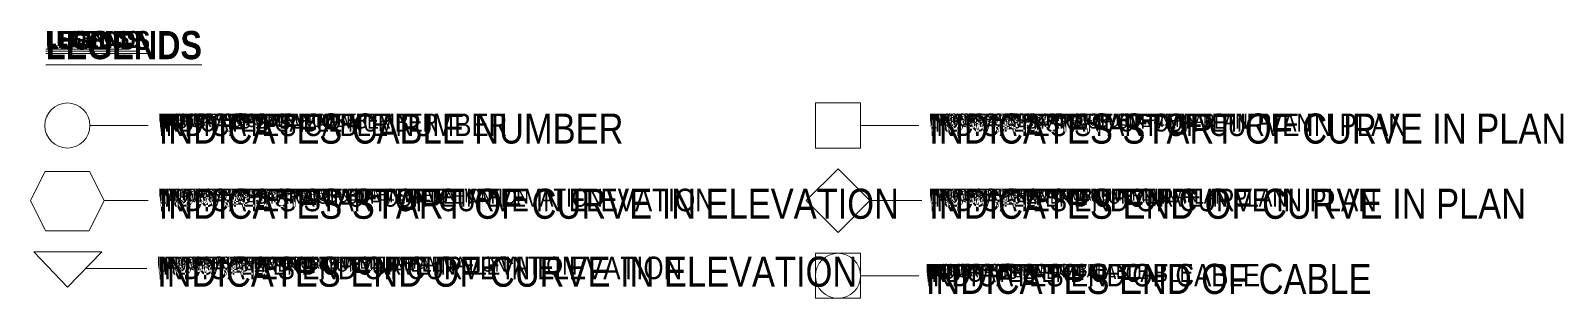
# Model space of a CAD drawing. Header units: millimetres. Extents: x -899 to 143471, y -7850 to 22336.
# Drawn here: x 71389 to 81588, y -7850 to -6070 of the extents above; entities that cross this region are included whole.
import ezdxf

# ---------------------------------------------------------------- set-up
doc = ezdxf.new("R2010")
doc.units = ezdxf.units.MM
for name, color, linetype, lineweight in [('PSC Legend', 7, 'Continuous', 5), ('Text_Normal', 7, 'Continuous', 25), ('Text_Normal @ 1', 7, 'Continuous', 25), ('Text_Normal @ 100', 7, 'Continuous', 25), ('Text_Normal @ 20', 7, 'Continuous', 25), ('Text_Normal @ 25', 7, 'Continuous', 25), ('Text_Normal @ 30', 7, 'Continuous', 25), ('Text_Normal @ 40', 7, 'Continuous', 25), ('Text_Normal @ 45', 7, 'Continuous', 25), ('Text_Normal @ 50', 7, 'Continuous', 25), ('Text_Normal @ 60', 7, 'Continuous', 25), ('Text_Normal @ 75', 7, 'Continuous', 25), ('Text_Title', 1, 'Continuous', 20), ('Text_Title @ 40', 1, 'Continuous', 20), ('Text_Title @ 45', 1, 'Continuous', 20), ('Text_Title @ 50', 1, 'Continuous', 20), ('Text_Title @ 75', 1, 'Continuous', 20)]:
    doc.layers.add(name, color=color, linetype=linetype, lineweight=lineweight)
doc.styles.add('SWIS_B_T', font='swisscb.ttf', dxfattribs={"height": 2.5})
doc.styles.add('SWIS_R_N', font='swissc.ttf', dxfattribs={"height": 2})

# ---------------------------------------------------------------- blocks, each defined once
blk = doc.blocks.new('*U990')
at = {"layer": 'Text_Normal @ 1', "insert": (77369, -6621), "char_height": 2, "attachment_point": 1, "style": 'SWIS_R_N'}
blk.add_mtext_dynamic_manual_height_columns('INDICATES START OF CURVE IN PLAN', width=58.56, gutter_width=10, heights=[0], dxfattribs=at)
at = {"layer": 'Text_Normal @ 100', "insert": (77369, -6621), "char_height": 200, "attachment_point": 1, "style": 'SWIS_R_N'}
blk.add_mtext_dynamic_manual_height_columns('INDICATES START OF CURVE IN PLAN', width=5856.16, gutter_width=1000, heights=[0], dxfattribs=at)
at = {"layer": 'Text_Normal @ 20', "insert": (77369, -6621), "char_height": 40, "attachment_point": 1, "style": 'SWIS_R_N'}
blk.add_mtext_dynamic_manual_height_columns('INDICATES START OF CURVE IN PLAN', width=1171.23, gutter_width=200, heights=[0], dxfattribs=at)
at = {"layer": 'Text_Normal @ 25', "insert": (77369, -6621), "char_height": 50, "attachment_point": 1, "style": 'SWIS_R_N'}
blk.add_mtext_dynamic_manual_height_columns('INDICATES START OF CURVE IN PLAN', width=1464.04, gutter_width=250, heights=[0], dxfattribs=at)
at = {"layer": 'Text_Normal @ 30', "insert": (77369, -6621), "char_height": 60, "attachment_point": 1, "style": 'SWIS_R_N'}
blk.add_mtext_dynamic_manual_height_columns('INDICATES START OF CURVE IN PLAN', width=1756.85, gutter_width=300, heights=[0], dxfattribs=at)
at = {"layer": 'Text_Normal @ 40', "insert": (77369, -6621), "char_height": 80, "attachment_point": 1, "style": 'SWIS_R_N'}
blk.add_mtext_dynamic_manual_height_columns('INDICATES START OF CURVE IN PLAN', width=2342.46, gutter_width=400, heights=[0], dxfattribs=at)
at = {"layer": 'Text_Normal @ 45', "insert": (77369, -6621), "char_height": 90, "attachment_point": 1, "style": 'SWIS_R_N'}
blk.add_mtext_dynamic_manual_height_columns('INDICATES START OF CURVE IN PLAN', width=2635.27, gutter_width=450, heights=[0], dxfattribs=at)
at = {"layer": 'Text_Normal @ 50', "insert": (77369, -6621), "char_height": 100, "attachment_point": 1, "style": 'SWIS_R_N'}
blk.add_mtext_dynamic_manual_height_columns('INDICATES START OF CURVE IN PLAN', width=2928.08, gutter_width=500, heights=[0], dxfattribs=at)
at = {"layer": 'Text_Normal @ 60', "insert": (77369, -6621), "char_height": 120, "attachment_point": 1, "style": 'SWIS_R_N'}
blk.add_mtext_dynamic_manual_height_columns('INDICATES START OF CURVE IN PLAN', width=3513.7, gutter_width=600, heights=[0], dxfattribs=at)
at = {"layer": 'Text_Normal @ 75', "insert": (77369, -6621), "char_height": 150, "attachment_point": 1, "style": 'SWIS_R_N'}
blk.add_mtext_dynamic_manual_height_columns('INDICATES START OF CURVE IN PLAN', width=4392.12, gutter_width=750, heights=[0], dxfattribs=at)
blk = doc.blocks.new('*U991')
at = {"layer": 'Text_Normal @ 1', "insert": (77369, -7121), "char_height": 2, "attachment_point": 1, "style": 'SWIS_R_N'}
blk.add_mtext_dynamic_manual_height_columns('INDICATES END OF CURVE IN PLAN', width=58.56, gutter_width=10, heights=[0], dxfattribs=at)
at = {"layer": 'Text_Normal @ 100', "insert": (77369, -7121), "char_height": 200, "attachment_point": 1, "style": 'SWIS_R_N'}
blk.add_mtext_dynamic_manual_height_columns('INDICATES END OF CURVE IN PLAN', width=5856.16, gutter_width=1000, heights=[0], dxfattribs=at)
at = {"layer": 'Text_Normal @ 20', "insert": (77369, -7121), "char_height": 40, "attachment_point": 1, "style": 'SWIS_R_N'}
blk.add_mtext_dynamic_manual_height_columns('INDICATES END OF CURVE IN PLAN', width=1171.23, gutter_width=200, heights=[0], dxfattribs=at)
at = {"layer": 'Text_Normal @ 25', "insert": (77369, -7121), "char_height": 50, "attachment_point": 1, "style": 'SWIS_R_N'}
blk.add_mtext_dynamic_manual_height_columns('INDICATES END OF CURVE IN PLAN', width=1464.04, gutter_width=250, heights=[0], dxfattribs=at)
at = {"layer": 'Text_Normal @ 30', "insert": (77369, -7121), "char_height": 60, "attachment_point": 1, "style": 'SWIS_R_N'}
blk.add_mtext_dynamic_manual_height_columns('INDICATES END OF CURVE IN PLAN', width=1756.85, gutter_width=300, heights=[0], dxfattribs=at)
at = {"layer": 'Text_Normal @ 40', "insert": (77369, -7121), "char_height": 80, "attachment_point": 1, "style": 'SWIS_R_N'}
blk.add_mtext_dynamic_manual_height_columns('INDICATES END OF CURVE IN PLAN', width=2342.46, gutter_width=400, heights=[0], dxfattribs=at)
at = {"layer": 'Text_Normal @ 45', "insert": (77369, -7121), "char_height": 90, "attachment_point": 1, "style": 'SWIS_R_N'}
blk.add_mtext_dynamic_manual_height_columns('INDICATES END OF CURVE IN PLAN', width=2635.27, gutter_width=450, heights=[0], dxfattribs=at)
at = {"layer": 'Text_Normal @ 50', "insert": (77369, -7121), "char_height": 100, "attachment_point": 1, "style": 'SWIS_R_N'}
blk.add_mtext_dynamic_manual_height_columns('INDICATES END OF CURVE IN PLAN', width=2928.08, gutter_width=500, heights=[0], dxfattribs=at)
at = {"layer": 'Text_Normal @ 60', "insert": (77369, -7121), "char_height": 120, "attachment_point": 1, "style": 'SWIS_R_N'}
blk.add_mtext_dynamic_manual_height_columns('INDICATES END OF CURVE IN PLAN', width=3513.7, gutter_width=600, heights=[0], dxfattribs=at)
at = {"layer": 'Text_Normal @ 75', "insert": (77369, -7121), "char_height": 150, "attachment_point": 1, "style": 'SWIS_R_N'}
blk.add_mtext_dynamic_manual_height_columns('INDICATES END OF CURVE IN PLAN', width=4392.12, gutter_width=750, heights=[0], dxfattribs=at)
blk = doc.blocks.new('*U992')
at = {"layer": 'Text_Normal @ 1', "insert": (77346, -7621), "char_height": 2, "attachment_point": 1, "style": 'SWIS_R_N'}
blk.add_mtext_dynamic_manual_height_columns('INDICATES END OF CABLE', width=58.56, gutter_width=10, heights=[0], dxfattribs=at)
at = {"layer": 'Text_Normal @ 100', "insert": (77346, -7621), "char_height": 200, "attachment_point": 1, "style": 'SWIS_R_N'}
blk.add_mtext_dynamic_manual_height_columns('INDICATES END OF CABLE', width=5856.16, gutter_width=1000, heights=[0], dxfattribs=at)
at = {"layer": 'Text_Normal @ 20', "insert": (77346, -7621), "char_height": 40, "attachment_point": 1, "style": 'SWIS_R_N'}
blk.add_mtext_dynamic_manual_height_columns('INDICATES END OF CABLE', width=1171.23, gutter_width=200, heights=[0], dxfattribs=at)
at = {"layer": 'Text_Normal @ 25', "insert": (77346, -7621), "char_height": 50, "attachment_point": 1, "style": 'SWIS_R_N'}
blk.add_mtext_dynamic_manual_height_columns('INDICATES END OF CABLE', width=1464.04, gutter_width=250, heights=[0], dxfattribs=at)
at = {"layer": 'Text_Normal @ 30', "insert": (77346, -7621), "char_height": 60, "attachment_point": 1, "style": 'SWIS_R_N'}
blk.add_mtext_dynamic_manual_height_columns('INDICATES END OF CABLE', width=1756.85, gutter_width=300, heights=[0], dxfattribs=at)
at = {"layer": 'Text_Normal @ 40', "insert": (77346, -7621), "char_height": 80, "attachment_point": 1, "style": 'SWIS_R_N'}
blk.add_mtext_dynamic_manual_height_columns('INDICATES END OF CABLE', width=2342.46, gutter_width=400, heights=[0], dxfattribs=at)
at = {"layer": 'Text_Normal @ 45', "insert": (77346, -7621), "char_height": 90, "attachment_point": 1, "style": 'SWIS_R_N'}
blk.add_mtext_dynamic_manual_height_columns('INDICATES END OF CABLE', width=2635.27, gutter_width=450, heights=[0], dxfattribs=at)
at = {"layer": 'Text_Normal @ 50', "insert": (77346, -7621), "char_height": 100, "attachment_point": 1, "style": 'SWIS_R_N'}
blk.add_mtext_dynamic_manual_height_columns('INDICATES END OF CABLE', width=2928.08, gutter_width=500, heights=[0], dxfattribs=at)
at = {"layer": 'Text_Normal @ 60', "insert": (77346, -7621), "char_height": 120, "attachment_point": 1, "style": 'SWIS_R_N'}
blk.add_mtext_dynamic_manual_height_columns('INDICATES END OF CABLE', width=3513.7, gutter_width=600, heights=[0], dxfattribs=at)
at = {"layer": 'Text_Normal @ 75', "insert": (77346, -7621), "char_height": 150, "attachment_point": 1, "style": 'SWIS_R_N'}
blk.add_mtext_dynamic_manual_height_columns('INDICATES END OF CABLE', width=4392.12, gutter_width=750, heights=[0], dxfattribs=at)
blk = doc.blocks.new('*U993')
at = {"layer": 'Text_Normal @ 1', "insert": (72241, -6621), "char_height": 2, "attachment_point": 1, "style": 'SWIS_R_N'}
blk.add_mtext_dynamic_manual_height_columns('INDICATES CABLE NUMBER', width=58.56, gutter_width=10, heights=[0], dxfattribs=at)
at = {"layer": 'Text_Normal @ 100', "insert": (72241, -6621), "char_height": 200, "attachment_point": 1, "style": 'SWIS_R_N'}
blk.add_mtext_dynamic_manual_height_columns('INDICATES CABLE NUMBER', width=5856.16, gutter_width=1000, heights=[0], dxfattribs=at)
at = {"layer": 'Text_Normal @ 20', "insert": (72241, -6621), "char_height": 40, "attachment_point": 1, "style": 'SWIS_R_N'}
blk.add_mtext_dynamic_manual_height_columns('INDICATES CABLE NUMBER', width=1171.23, gutter_width=200, heights=[0], dxfattribs=at)
at = {"layer": 'Text_Normal @ 25', "insert": (72241, -6621), "char_height": 50, "attachment_point": 1, "style": 'SWIS_R_N'}
blk.add_mtext_dynamic_manual_height_columns('INDICATES CABLE NUMBER', width=1464.04, gutter_width=250, heights=[0], dxfattribs=at)
at = {"layer": 'Text_Normal @ 30', "insert": (72241, -6621), "char_height": 60, "attachment_point": 1, "style": 'SWIS_R_N'}
blk.add_mtext_dynamic_manual_height_columns('INDICATES CABLE NUMBER', width=1756.85, gutter_width=300, heights=[0], dxfattribs=at)
at = {"layer": 'Text_Normal @ 40', "insert": (72241, -6621), "char_height": 80, "attachment_point": 1, "style": 'SWIS_R_N'}
blk.add_mtext_dynamic_manual_height_columns('INDICATES CABLE NUMBER', width=2342.46, gutter_width=400, heights=[0], dxfattribs=at)
at = {"layer": 'Text_Normal @ 45', "insert": (72241, -6621), "char_height": 90, "attachment_point": 1, "style": 'SWIS_R_N'}
blk.add_mtext_dynamic_manual_height_columns('INDICATES CABLE NUMBER', width=2635.27, gutter_width=450, heights=[0], dxfattribs=at)
at = {"layer": 'Text_Normal @ 50', "insert": (72241, -6621), "char_height": 100, "attachment_point": 1, "style": 'SWIS_R_N'}
blk.add_mtext_dynamic_manual_height_columns('INDICATES CABLE NUMBER', width=2928.08, gutter_width=500, heights=[0], dxfattribs=at)
at = {"layer": 'Text_Normal @ 60', "insert": (72241, -6621), "char_height": 120, "attachment_point": 1, "style": 'SWIS_R_N'}
blk.add_mtext_dynamic_manual_height_columns('INDICATES CABLE NUMBER', width=3513.7, gutter_width=600, heights=[0], dxfattribs=at)
at = {"layer": 'Text_Normal @ 75', "insert": (72241, -6621), "char_height": 150, "attachment_point": 1, "style": 'SWIS_R_N'}
blk.add_mtext_dynamic_manual_height_columns('INDICATES CABLE NUMBER', width=4392.12, gutter_width=750, heights=[0], dxfattribs=at)
blk = doc.blocks.new('*U1049')
at = {"layer": 'Text_Title @ 40', "insert": (71491, -6072), "char_height": 100, "attachment_point": 1, "style": 'SWIS_B_T'}
blk.add_mtext_dynamic_manual_height_columns('{\\LLEGENDS}', width=1508.62, gutter_width=500, heights=[0], dxfattribs=at)
at = {"layer": 'Text_Title @ 45', "insert": (71491, -6072), "char_height": 112.5, "attachment_point": 1, "style": 'SWIS_B_T'}
blk.add_mtext_dynamic_manual_height_columns('{\\LLEGENDS}', width=1697.19, gutter_width=562, heights=[0], dxfattribs=at)
at = {"layer": 'Text_Title @ 50', "insert": (71491, -6072), "char_height": 125, "attachment_point": 1, "style": 'SWIS_B_T'}
blk.add_mtext_dynamic_manual_height_columns('{\\LLEGENDS}', width=1885.77, gutter_width=625, heights=[0], dxfattribs=at)
at = {"layer": 'Text_Title @ 75', "insert": (71491, -6072), "char_height": 187.5, "attachment_point": 1, "style": 'SWIS_B_T'}
blk.add_mtext_dynamic_manual_height_columns('{\\LLEGENDS}', width=2828.65, gutter_width=938, heights=[0], dxfattribs=at)
blk = doc.blocks.new('*U1058')
at = {"layer": 'Text_Normal @ 1', "insert": (72241, -7121), "char_height": 2, "attachment_point": 1, "style": 'SWIS_R_N'}
blk.add_mtext_dynamic_manual_height_columns('INDICATES START OF CURVE IN ELEVATION', width=58.56, gutter_width=10, heights=[0], dxfattribs=at)
at = {"layer": 'Text_Normal @ 100', "insert": (72241, -7121), "char_height": 200, "attachment_point": 1, "style": 'SWIS_R_N'}
blk.add_mtext_dynamic_manual_height_columns('INDICATES START OF CURVE IN ELEVATION', width=5856.16, gutter_width=1000, heights=[0], dxfattribs=at)
at = {"layer": 'Text_Normal @ 20', "insert": (72241, -7121), "char_height": 40, "attachment_point": 1, "style": 'SWIS_R_N'}
blk.add_mtext_dynamic_manual_height_columns('INDICATES START OF CURVE IN ELEVATION', width=1171.23, gutter_width=200, heights=[0], dxfattribs=at)
at = {"layer": 'Text_Normal @ 25', "insert": (72241, -7121), "char_height": 50, "attachment_point": 1, "style": 'SWIS_R_N'}
blk.add_mtext_dynamic_manual_height_columns('INDICATES START OF CURVE IN ELEVATION', width=1464.04, gutter_width=250, heights=[0], dxfattribs=at)
at = {"layer": 'Text_Normal @ 30', "insert": (72241, -7121), "char_height": 60, "attachment_point": 1, "style": 'SWIS_R_N'}
blk.add_mtext_dynamic_manual_height_columns('INDICATES START OF CURVE IN ELEVATION', width=1756.85, gutter_width=300, heights=[0], dxfattribs=at)
at = {"layer": 'Text_Normal @ 40', "insert": (72241, -7121), "char_height": 80, "attachment_point": 1, "style": 'SWIS_R_N'}
blk.add_mtext_dynamic_manual_height_columns('INDICATES START OF CURVE IN ELEVATION', width=2342.46, gutter_width=400, heights=[0], dxfattribs=at)
at = {"layer": 'Text_Normal @ 45', "insert": (72241, -7121), "char_height": 90, "attachment_point": 1, "style": 'SWIS_R_N'}
blk.add_mtext_dynamic_manual_height_columns('INDICATES START OF CURVE IN ELEVATION', width=2635.27, gutter_width=450, heights=[0], dxfattribs=at)
at = {"layer": 'Text_Normal @ 50', "insert": (72241, -7121), "char_height": 100, "attachment_point": 1, "style": 'SWIS_R_N'}
blk.add_mtext_dynamic_manual_height_columns('INDICATES START OF CURVE IN ELEVATION', width=2928.08, gutter_width=500, heights=[0], dxfattribs=at)
at = {"layer": 'Text_Normal @ 60', "insert": (72241, -7121), "char_height": 120, "attachment_point": 1, "style": 'SWIS_R_N'}
blk.add_mtext_dynamic_manual_height_columns('INDICATES START OF CURVE IN ELEVATION', width=3513.7, gutter_width=600, heights=[0], dxfattribs=at)
at = {"layer": 'Text_Normal @ 75', "insert": (72241, -7121), "char_height": 150, "attachment_point": 1, "style": 'SWIS_R_N'}
blk.add_mtext_dynamic_manual_height_columns('INDICATES START OF CURVE IN ELEVATION', width=4392.12, gutter_width=750, heights=[0], dxfattribs=at)
blk = doc.blocks.new('*U1059')
at = {"layer": 'Text_Normal @ 1', "insert": (72231, -7573), "char_height": 2, "attachment_point": 1, "style": 'SWIS_R_N'}
blk.add_mtext_dynamic_manual_height_columns('INDICATES END OF CURVE IN ELEVATION', width=58.56, gutter_width=10, heights=[2.1], dxfattribs=at)
at = {"layer": 'Text_Normal @ 100', "insert": (72231, -7573), "char_height": 200, "attachment_point": 1, "style": 'SWIS_R_N'}
blk.add_mtext_dynamic_manual_height_columns('INDICATES END OF CURVE IN ELEVATION', width=5856.16, gutter_width=1000, heights=[210], dxfattribs=at)
at = {"layer": 'Text_Normal @ 20', "insert": (72231, -7573), "char_height": 40, "attachment_point": 1, "style": 'SWIS_R_N'}
blk.add_mtext_dynamic_manual_height_columns('INDICATES END OF CURVE IN ELEVATION', width=1171.23, gutter_width=200, heights=[41.9], dxfattribs=at)
at = {"layer": 'Text_Normal @ 25', "insert": (72231, -7573), "char_height": 50, "attachment_point": 1, "style": 'SWIS_R_N'}
blk.add_mtext_dynamic_manual_height_columns('INDICATES END OF CURVE IN ELEVATION', width=1464.04, gutter_width=250, heights=[52.4], dxfattribs=at)
at = {"layer": 'Text_Normal @ 30', "insert": (72231, -7573), "char_height": 60, "attachment_point": 1, "style": 'SWIS_R_N'}
blk.add_mtext_dynamic_manual_height_columns('INDICATES END OF CURVE IN ELEVATION', width=1756.85, gutter_width=300, heights=[62.9], dxfattribs=at)
at = {"layer": 'Text_Normal @ 40', "insert": (72231, -7573), "char_height": 80, "attachment_point": 1, "style": 'SWIS_R_N'}
blk.add_mtext_dynamic_manual_height_columns('INDICATES END OF CURVE IN ELEVATION', width=2342.46, gutter_width=400, heights=[83.8], dxfattribs=at)
at = {"layer": 'Text_Normal @ 45', "insert": (72231, -7573), "char_height": 90, "attachment_point": 1, "style": 'SWIS_R_N'}
blk.add_mtext_dynamic_manual_height_columns('INDICATES END OF CURVE IN ELEVATION', width=2635.27, gutter_width=450, heights=[94.3], dxfattribs=at)
at = {"layer": 'Text_Normal @ 50', "insert": (72231, -7573), "char_height": 100, "attachment_point": 1, "style": 'SWIS_R_N'}
blk.add_mtext_dynamic_manual_height_columns('INDICATES END OF CURVE IN ELEVATION', width=2928.08, gutter_width=500, heights=[105], dxfattribs=at)
at = {"layer": 'Text_Normal @ 60', "insert": (72231, -7573), "char_height": 120, "attachment_point": 1, "style": 'SWIS_R_N'}
blk.add_mtext_dynamic_manual_height_columns('INDICATES END OF CURVE IN ELEVATION', width=3513.7, gutter_width=600, heights=[126], dxfattribs=at)
at = {"layer": 'Text_Normal @ 75', "insert": (72231, -7573), "char_height": 150, "attachment_point": 1, "style": 'SWIS_R_N'}
blk.add_mtext_dynamic_manual_height_columns('INDICATES END OF CURVE IN ELEVATION', width=4392.12, gutter_width=750, heights=[157], dxfattribs=at)

msp = doc.modelspace()

# ---------------------------------------------------------------- linework, layer by layer
at = {"layer": 'PSC Legend'}
for p, q in [((71783.5, -6700.3), (72171.1, -6700.3)), ((76911.4, -6700.3), (77299.1, -6700.3)), ((71878, -7200.3), (72171.1, -7200.3)), ((76973.6, -7200.3), (77318.7, -7200.3)), ((71754.7, -7652.5), (72161.2, -7652.5)), ((76911.4, -7700.3), (77299.1, -7700.3))]:
    msp.add_line(p, q, dxfattribs=at)
for points in [[(76611.4, -6550.3), (76911.4, -6550.3), (76911.4, -6850.3), (76611.4, -6850.3)], [(71780.9, -7007.1), (71878, -7200.3), (71778.4, -7401), (71488.6, -7401), (71389, -7200.3), (71486.2, -7007.1)], [(76549.3, -7200.3), (76761.4, -6988.2), (76973.6, -7200.3), (76761.4, -7412.5)], [(71411, -7541.5), (71862.7, -7541.5), (71633.5, -7777)], [(76611.4, -7550.3), (76911.4, -7550.3), (76911.4, -7850.3), (76611.4, -7850.3)]]:
    msp.add_lwpolyline(points, close=True, dxfattribs=at)
for centre in [(71633.5, -6700.3), (76761.4, -7700.3)]:
    msp.add_circle(centre, 150, dxfattribs=at)

# ---------------------------------------------------------------- block references
at = {"layer": 'Text_Normal'}
for name in ['*U993', '*U990', '*U1058', '*U991', '*U1059', '*U992']:
    msp.add_blockref(name, (0, 0), dxfattribs=at)
at = {"layer": 'Text_Title'}
msp.add_blockref('*U1049', (0, 0), dxfattribs=at)

doc.saveas('drawing.dxf')
